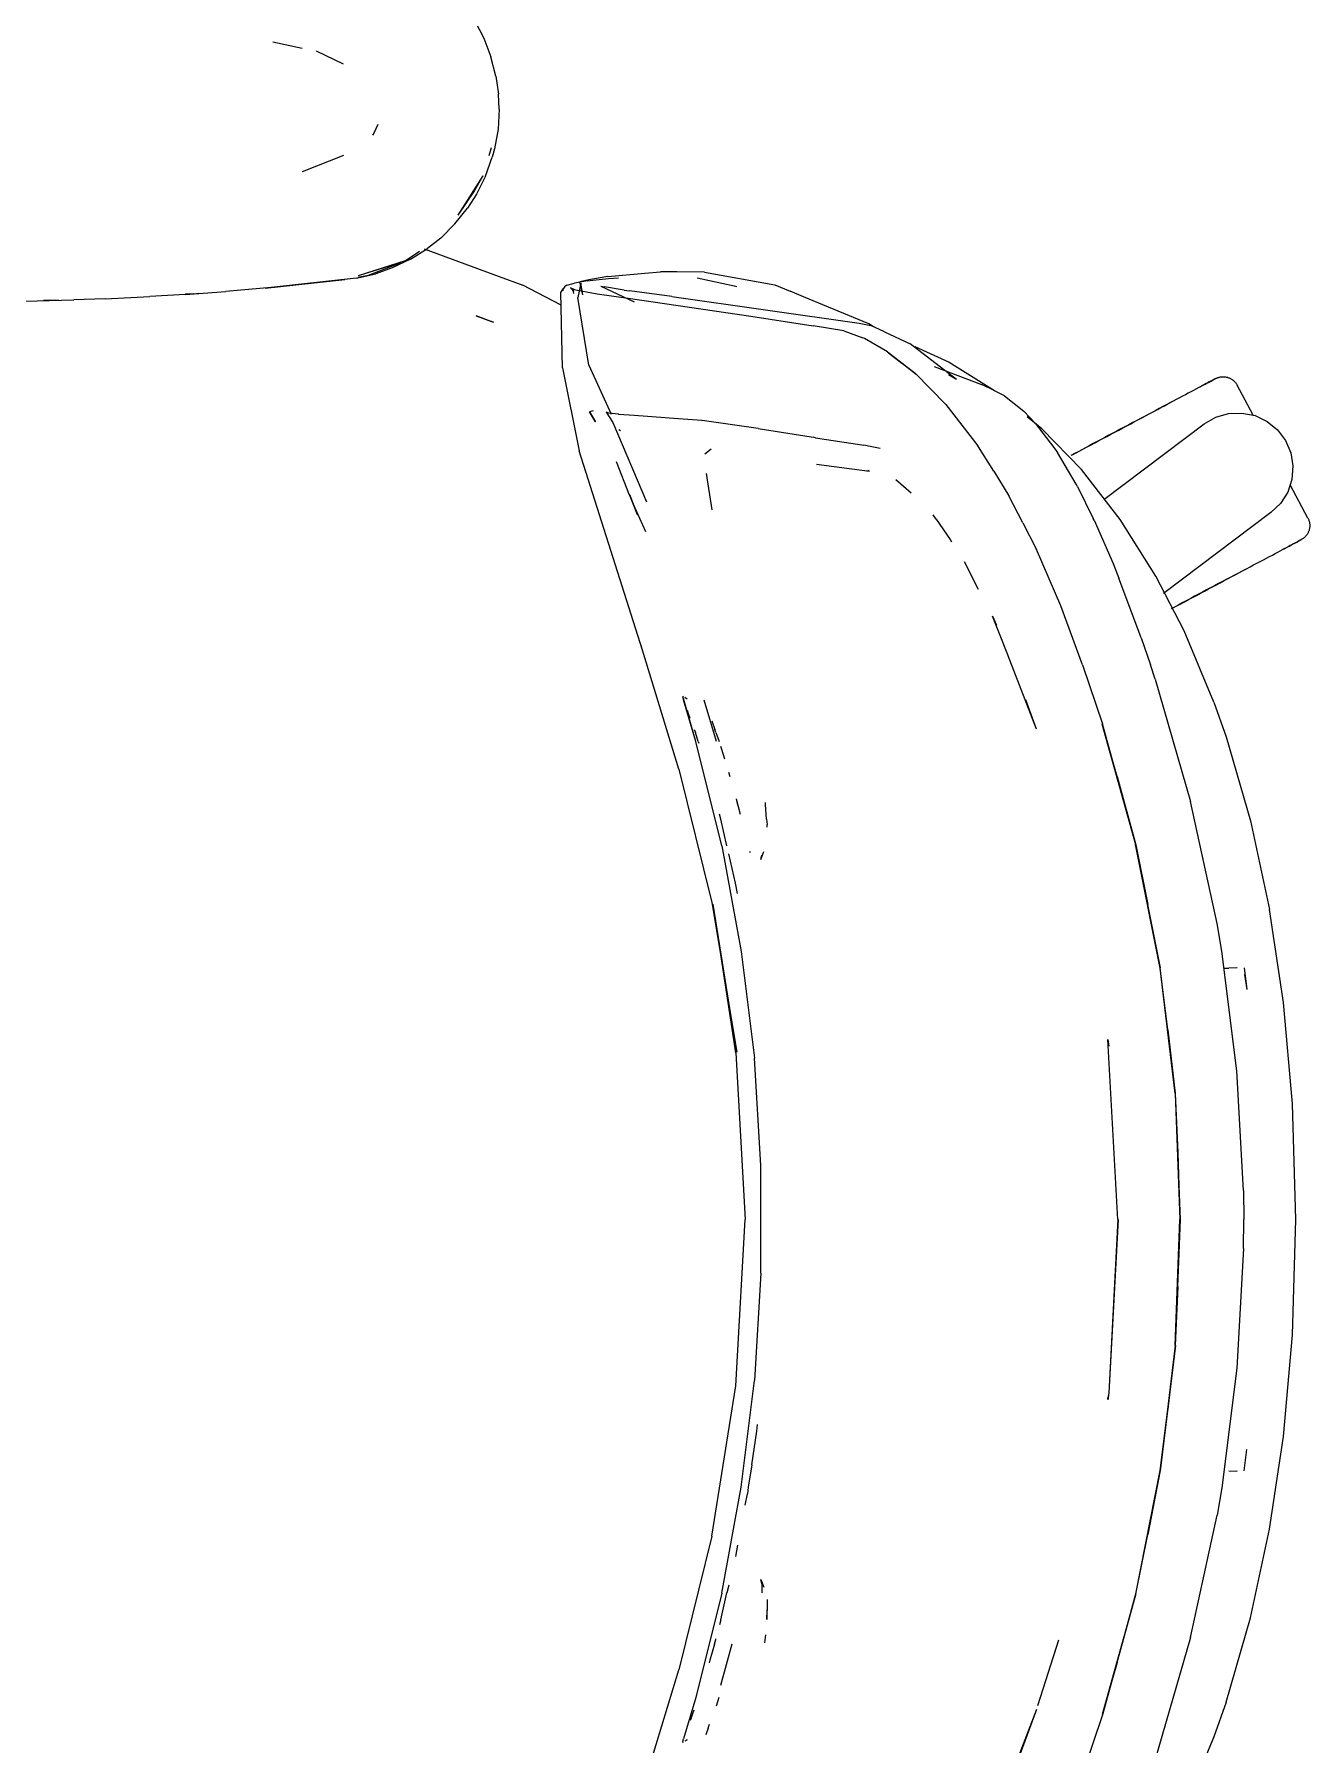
# Model space of a CAD drawing. Header units: millimetres. Extents: x 155927 to 295199, y -4084 to 97293.
# Drawn here: x 187200.4 to 187521.8, y 32015.9 to 32447.3 of the extents above; entities that cross this region are included whole.
import ezdxf

# ---------------------------------------------------------------- set-up
doc = ezdxf.new("R2010")
doc.units = ezdxf.units.MM
doc.header["$MEASUREMENT"] = 0
doc.layers.add('G-IMPT', color=8, linetype='CONTINUOUS', lineweight=9)
doc.layers.add('I-FURN', color=8, linetype='CONTINUOUS', lineweight=9)

msp = doc.modelspace()

# ---------------------------------------------------------------- linework, layer by layer
at = {"layer": 'G-IMPT'}
for p, q in [((187311.46, 32450.45), (187313.64, 32446.29)), ((187260.48, 32445.33), (187267.91, 32443.76)), ((187313.64, 32446.29), (187315.48, 32441.57)), ((187278.31, 32439.72), (187271.53, 32442.99)), ((187316.74, 32436.71), (187315.48, 32441.57)), ((187316.74, 32436.71), (187317.39, 32432.19)), ((187317.56, 32428.35), (187317.39, 32432.19)), ((187317.56, 32428.35), (187317.26, 32423.31)), ((187286.94, 32424.52), (187285.93, 32422.3)), ((187317.26, 32423.31), (187316.38, 32418.36)), ((187285.93, 32422.3), (187285.63, 32421.85)), ((187315.02, 32416.67), (187315.64, 32418.7)), ((187267.98, 32412.63), (187278.4, 32416.77)), ((187314.11, 32411.46), (187315.82, 32416.23)), ((187316.38, 32418.36), (187315.82, 32416.23)), ((187313.46, 32411.55), (187307.14, 32401.6)), ((187313.46, 32411.55), (187311.3, 32407.88)), ((187314.11, 32411.46), (187311.87, 32406.95)), ((187311.3, 32407.88), (187307.14, 32401.6)), ((187311.87, 32406.95), (187309.6, 32403.4)), ((187306.41, 32399.42), (187309.6, 32403.4)), ((187306.41, 32399.42), (187302.81, 32395.87)), ((187295.17, 32390.52), (187299.5, 32393.25)), ((187298.6, 32393.13), (187317.54, 32386.19)), ((187302.81, 32395.87), (187299.5, 32393.25)), ((187293.85, 32390.13), (187282, 32386.31)), ((187291.14, 32389.23), (187282, 32386.31)), ((187284.63, 32386.52), (187292.81, 32389.72)), ((187295.17, 32390.52), (187290.59, 32388.33)), ((187293.85, 32390.13), (187291.14, 32389.23)), ((187293.85, 32390.13), (187297.43, 32392.55)), ((187281.5, 32385.73), (187258.54, 32383.27)), ((187258.54, 32383.27), (187278.68, 32385.4)), ((187281.5, 32385.73), (187260.06, 32383.38)), ((187281.5, 32385.73), (187278.68, 32385.4)), ((187281.5, 32385.73), (187286.46, 32386.88)), ((187281.95, 32386.02), (187284.63, 32386.52)), ((187290.59, 32388.33), (187286.46, 32386.88)), ((187317.54, 32386.19), (187323.51, 32384)), ((187334.63, 32383.97), (187336.49, 32384.52)), ((187339.77, 32385.06), (187336.49, 32384.52)), ((187338.1, 32384.46), (187337.41, 32380.88)), ((187340.18, 32385.32), (187337.86, 32384.87)), ((187338.59, 32381.59), (187337.86, 32384.87)), ((187338.59, 32381.59), (187338.1, 32384.46)), ((187339.77, 32385.06), (187340.39, 32385.14)), ((187344.43, 32386.13), (187340.18, 32385.32)), ((187340.39, 32385.14), (187345.07, 32385.65)), ((187344.9, 32386.17), (187344.43, 32386.13)), ((187344.9, 32386.17), (187354.23, 32386.98)), ((187345.07, 32385.65), (187347.66, 32385.87)), ((187354.23, 32386.98), (187358.18, 32387.32)), ((187362.35, 32387.32), (187358.18, 32387.32)), ((187369.32, 32387.29), (187362.35, 32387.32)), ((187367.46, 32385.88), (187376.76, 32383.84)), ((187369.32, 32387.29), (187387.02, 32384.05)), ((187387.02, 32384.05), (187390.88, 32382.46)), ((187198.01, 32379.97), (187210.32, 32380.27)), ((187204.79, 32380.11), (187202.71, 32380.11)), ((187206.45, 32380.19), (187204.79, 32380.11)), ((187218.2, 32380.56), (187210.32, 32380.27)), ((187218.2, 32380.56), (187229.51, 32381.1)), ((187238.38, 32381.66), (187229.51, 32381.1)), ((187238.38, 32381.66), (187248.67, 32382.39)), ((187240.42, 32381.8), (187238.52, 32381.71)), ((187240.42, 32381.8), (187241.84, 32381.93)), ((187260.06, 32383.38), (187248.67, 32382.39)), ((187325.27, 32383.08), (187323.51, 32384)), ((187333.18, 32378.93), (187325.27, 32383.08)), ((187333.11, 32382.12), (187333.72, 32383.16)), ((187333.5, 32363.14), (187333.11, 32382.12)), ((187333.59, 32382.53), (187333.72, 32383.16)), ((187333.59, 32382.53), (187333.7, 32383.08)), ((187333.72, 32383.16), (187333.7, 32383.08)), ((187334.09, 32383.65), (187333.72, 32383.16)), ((187334.63, 32383.97), (187334.09, 32383.65)), ((187335.98, 32382.93), (187335.48, 32383.33)), ((187336.58, 32382.77), (187335.48, 32383.33)), ((187336.58, 32382.77), (187335.96, 32382.94)), ((187335.96, 32382.94), (187342.23, 32381.83)), ((187335.98, 32382.93), (187336.31, 32382.39)), ((187336.38, 32381.89), (187336.31, 32382.39)), ((187340.13, 32363.84), (187337.41, 32380.88)), ((187342.23, 32381.83), (187350.08, 32380.72)), ((187343.2, 32383.74), (187351.6, 32379.75)), ((187343.2, 32383.74), (187344.06, 32383.59)), ((187349.08, 32382.76), (187344.06, 32383.59)), ((187349.08, 32382.76), (187350.38, 32382.54)), ((187350.08, 32380.72), (187380.95, 32376.16)), ((187361.04, 32381.1), (187350.38, 32382.54)), ((187361.04, 32381.1), (187408.26, 32374.43)), ((187376.76, 32383.84), (187377.34, 32383.68)), ((187394.24, 32381.07), (187390.88, 32382.46)), ((187410.69, 32374.27), (187394.24, 32381.07)), ((187316.24, 32374.59), (187311.77, 32376.23)), ((187311.77, 32376.23), (187315.65, 32374.85)), ((187380.95, 32376.16), (187396.72, 32373.77)), ((187316.24, 32374.59), (187315.65, 32374.85)), ((187404.39, 32372.47), (187396.72, 32373.77)), ((187404.39, 32372.47), (187409.18, 32370.71)), ((187408.26, 32374.43), (187411.25, 32373.78)), ((187411.86, 32373.5), (187410.69, 32374.27)), ((187414.62, 32372.22), (187411.25, 32373.78)), ((187414.62, 32372.22), (187421.14, 32369.18)), ((187409.6, 32370.5), (187409.18, 32370.71)), ((187415.44, 32367.21), (187409.6, 32370.5)), ((187415.44, 32367.21), (187422.41, 32361.79)), ((187422.61, 32361.49), (187415.66, 32366.89)), ((187415.66, 32366.89), (187419.04, 32364.3)), ((187432.84, 32360.24), (187421.14, 32369.18)), ((187422.33, 32368.51), (187430.95, 32364.53)), ((187333.5, 32363.14), (187337.69, 32342.18)), ((187340.13, 32363.84), (187345.74, 32351.49)), ((187422.61, 32361.49), (187419.04, 32364.3)), ((187427.19, 32363.47), (187439.09, 32358.96)), ((187430.95, 32364.53), (187442.4, 32357.4)), ((187430.14, 32353.89), (187422.41, 32361.79)), ((187432.84, 32360.24), (187430.81, 32361.4)), ((187441.32, 32357.89), (187439.09, 32358.96)), ((187430.14, 32353.89), (187438.16, 32343.46)), ((187443.76, 32356.71), (187441.32, 32357.89)), ((187444.89, 32356.1), (187443.76, 32356.71)), ((187444.89, 32356.1), (187449.76, 32352.24)), ((187340.27, 32352.01), (187340.33, 32352.03)), ((187340.27, 32352.01), (187341.86, 32349.55)), ((187341.2, 32352.31), (187340.33, 32352.03)), ((187341.86, 32349.55), (187340.33, 32352.03)), ((187340.33, 32352.03), (187341.82, 32349.56)), ((187345.19, 32351.72), (187344.47, 32352)), ((187344.47, 32352), (187346.23, 32349.34)), ((187345.19, 32351.72), (187345.21, 32351.71)), ((187347.59, 32351.42), (187345.21, 32351.71)), ((187347.59, 32351.42), (187347.67, 32351.41)), ((187351.54, 32351.12), (187347.67, 32351.41)), ((187359.4, 32350.55), (187351.54, 32351.12)), ((187360.39, 32350.48), (187359.4, 32350.55)), ((187368.63, 32349.86), (187360.39, 32350.48)), ((187368.63, 32349.86), (187368.71, 32349.85)), ((187382.78, 32347.82), (187368.71, 32349.85)), ((187449.76, 32352.24), (187452.65, 32349.21)), ((187454.32, 32347.79), (187450.65, 32350.79)), ((187346.23, 32349.34), (187354.67, 32329.36)), ((187347.68, 32347.62), (187348.12, 32347.35)), ((187382.78, 32347.82), (187396.14, 32345.71)), ((187396.14, 32345.71), (187396.65, 32345.63)), ((187397.26, 32345.53), (187396.65, 32345.63)), ((187397.26, 32345.53), (187408.98, 32343.73)), ((187452.65, 32349.21), (187457.37, 32343.08)), ((187454.32, 32347.79), (187464.28, 32337.5)), ((187353.68, 32291.94), (187337.69, 32342.18)), ((187369.37, 32341.47), (187371.01, 32342.75)), ((187408.98, 32343.73), (187409.45, 32343.66)), ((187411.43, 32343.23), (187409.45, 32343.66)), ((187413.6, 32342.77), (187411.43, 32343.23)), ((187438.33, 32343.2), (187438.16, 32343.46)), ((187442.21, 32337.1), (187438.33, 32343.2)), ((187457.37, 32343.08), (187458.23, 32341.79)), ((187462.96, 32333.79), (187458.23, 32341.79)), ((187350.37, 32330.99), (187347.12, 32339.46)), ((187397.56, 32338.85), (187410.91, 32337.07)), ((187410.91, 32337.07), (187410.44, 32337.22)), ((187442.21, 32337.1), (187445.98, 32330.87)), ((187474.09, 32324.9), (187464.28, 32337.5)), ((187369.72, 32336.53), (187371.12, 32327.36)), ((187369.72, 32336.53), (187369.77, 32336.18)), ((187421.41, 32331.57), (187417.5, 32334.91)), ((187463.27, 32333.19), (187462.96, 32333.79)), ((187463.27, 32333.19), (187467.27, 32325.18)), ((187352.39, 32326.09), (187350.37, 32331.2)), ((187350.37, 32331.2), (187352.39, 32326.08)), ((187350.37, 32330.99), (187352.39, 32326.09)), ((187351.39, 32328.62), (187354.44, 32321.9)), ((187449.55, 32324.08), (187445.98, 32330.87)), ((187427.69, 32324.94), (187426.93, 32326.04)), ((187427.69, 32324.94), (187431.18, 32319.81)), ((187449.55, 32324.08), (187452.94, 32317.36)), ((187467.49, 32324.74), (187467.27, 32325.18)), ((187467.49, 32324.74), (187472.26, 32313.78)), ((187483.06, 32310.6), (187474.09, 32324.9)), ((187431.18, 32319.81), (187431.57, 32319.23)), ((187459.11, 32303.13), (187452.94, 32317.36)), ((187434.71, 32314.33), (187438.25, 32307.36)), ((187472.26, 32313.78), (187473.74, 32310.1)), ((187479.34, 32295.03), (187473.74, 32310.1)), ((187490.15, 32296.82), (187483.06, 32310.6)), ((187464.57, 32288.25), (187459.11, 32303.13)), ((187445.61, 32291.17), (187441.88, 32300.5)), ((187441.88, 32300.5), (187442.88, 32298.25)), ((187479.34, 32295.03), (187481.68, 32288.21)), ((187497.67, 32278.85), (187490.15, 32296.82)), ((187362.86, 32261.96), (187353.68, 32291.94)), ((187446.27, 32289.44), (187445.61, 32291.17)), ((187452.98, 32272), (187446.27, 32289.44)), ((187464.57, 32288.25), (187469.58, 32273.33)), ((187482.88, 32284.6), (187481.68, 32288.21)), ((187482.88, 32284.6), (187491.82, 32253.77)), ((187363.82, 32280.14), (187363.96, 32280.38)), ((187367.09, 32268.92), (187363.82, 32280.14)), ((187367.09, 32268.92), (187363.98, 32279.74)), ((187364.03, 32279.45), (187363.98, 32279.74)), ((187367.09, 32268.92), (187364.03, 32279.45)), ((187364.91, 32279.6), (187364.3, 32279.98)), ((187364.91, 32279.6), (187364.7, 32279.75)), ((187365.37, 32275.66), (187364.97, 32276.73)), ((187372.29, 32268.91), (187369.25, 32279.34)), ((187452.98, 32272), (187450.26, 32279.43)), ((187497.67, 32278.85), (187500.74, 32270.12)), ((187365.71, 32274.69), (187365.37, 32275.66)), ((187366.7, 32271.94), (187366.99, 32271.14)), ((187371.16, 32274.09), (187371.92, 32271.93)), ((187372.18, 32271.21), (187371.92, 32271.93)), ((187473.31, 32260.08), (187469.54, 32273.25)), ((187477.97, 32242.84), (187469.54, 32273.25)), ((187477.97, 32242.84), (187469.58, 32273.33)), ((187367.72, 32268.91), (187366.99, 32271.14)), ((187373.64, 32242.6), (187367.09, 32268.92)), ((187367.72, 32268.91), (187367.87, 32268.46)), ((187372.18, 32271.21), (187372.95, 32268.91)), ((187373.33, 32267.77), (187373.58, 32266.99)), ((187500.74, 32270.12), (187506.92, 32248.87)), ((187373.58, 32266.99), (187374.36, 32264.5)), ((187362.86, 32261.96), (187371.18, 32228.28)), ((187375.35, 32261.2), (187375.69, 32260.08)), ((187473.31, 32260.08), (187477.97, 32242.84)), ((187373.41, 32249.33), (187373.07, 32250.62)), ((187377.26, 32254.41), (187378.26, 32250.55)), ((187377.26, 32254.41), (187377.65, 32252.89)), ((187384.68, 32253.06), (187384.65, 32253.54)), ((187384.96, 32249.35), (187384.68, 32253.06)), ((187498.49, 32222.98), (187491.82, 32253.77)), ((187374.96, 32242.58), (187373.41, 32249.33)), ((187384.96, 32249.35), (187385.06, 32247.98)), ((187385.06, 32247.28), (187385.06, 32247.98)), ((187506.92, 32248.87), (187511.73, 32226.51)), ((187373.64, 32242.6), (187378.57, 32215.93)), ((187484.14, 32211.71), (187477.92, 32242.95)), ((187477.92, 32242.95), (187484.14, 32211.79)), ((187477.97, 32242.84), (187481.04, 32227.81)), ((187377.12, 32233.19), (187375.41, 32240.61)), ((187380.86, 32240.79), (187380.72, 32241.2)), ((187383.53, 32239.19), (187384.21, 32241.14)), ((187383.53, 32239.19), (187383.74, 32240.24)), ((187377.59, 32230.55), (187377.12, 32233.19)), ((187371.18, 32228.28), (187377.44, 32190.54)), ((187377.17, 32190.37), (187371.44, 32227.9)), ((187377.44, 32190.54), (187371.44, 32227.9)), ((187484.14, 32211.71), (187481.04, 32227.81)), ((187515.22, 32203.09), (187511.73, 32226.51)), ((187499.67, 32216.06), (187498.49, 32222.98)), ((187378.57, 32215.93), (187381.87, 32189.01)), ((187503.49, 32185.89), (187499.67, 32216.06)), ((187487.96, 32180.2), (187484.14, 32211.79)), ((187486.08, 32196.23), (187484.14, 32211.71)), ((187487.92, 32180.16), (187484.14, 32211.71)), ((187500.22, 32211.71), (187501.47, 32211.75)), ((187503.56, 32211.82), (187501.47, 32211.75)), ((187503.56, 32211.82), (187503.45, 32211.82)), ((187505.32, 32211.79), (187505.97, 32206.38)), ((187505.4, 32210.15), (187505.97, 32206.38)), ((187517.49, 32177.52), (187515.22, 32203.09)), ((187486.08, 32196.23), (187487.92, 32180.16)), ((187377.17, 32190.37), (187379.53, 32148.38)), ((187470.92, 32193.66), (187470.96, 32193.41)), ((187471.2, 32192.11), (187470.96, 32193.41)), ((187473.47, 32148.38), (187470.97, 32193.72)), ((187470.97, 32193.72), (187471.2, 32192.11)), ((187383.52, 32161.94), (187381.87, 32189.01)), ((187505.1, 32155.69), (187503.49, 32185.89)), ((187487.92, 32180.16), (187488.6, 32165.26)), ((187487.92, 32180.16), (187489.07, 32148.38)), ((187489.29, 32148.38), (187487.96, 32180.2)), ((187518.33, 32148.38), (187517.49, 32177.52)), ((187488.6, 32165.26), (187489.07, 32148.38)), ((187383.52, 32134.82), (187383.52, 32161.94)), ((187505.1, 32155.69), (187505.2, 32148.38)), ((187377.17, 32106.39), (187379.53, 32148.38)), ((187473.52, 32148.38), (187471.2, 32104.65)), ((187473.47, 32148.38), (187471.2, 32104.65)), ((187487.92, 32116.6), (187489.07, 32148.38)), ((187487.96, 32116.56), (187489.29, 32148.38)), ((187488.6, 32131.5), (187489.07, 32148.38)), ((187505.1, 32141.07), (187505.2, 32148.38)), ((187517.49, 32119.24), (187518.33, 32148.38)), ((187505.1, 32141.07), (187503.49, 32110.86)), ((187383.52, 32134.82), (187381.87, 32107.75)), ((187488.6, 32131.5), (187487.92, 32116.6)), ((187487.92, 32116.6), (187484.14, 32085.05)), ((187487.92, 32116.6), (187486.08, 32100.52)), ((187515.22, 32093.67), (187517.49, 32119.24)), ((187487.96, 32116.56), (187484.14, 32084.97)), ((187503.49, 32110.86), (187499.67, 32080.69)), ((187371.18, 32068.48), (187377.17, 32106.39)), ((187378.57, 32080.83), (187381.87, 32107.75)), ((187471.2, 32104.65), (187470.94, 32102.87)), ((187471.2, 32104.65), (187470.96, 32103.35)), ((187470.92, 32103.1), (187470.96, 32103.35)), ((187484.14, 32085.05), (187486.08, 32100.52)), ((187382.49, 32094.98), (187382.67, 32096.64)), ((187381.2, 32086.46), (187382.49, 32094.98)), ((187511.73, 32070.25), (187515.22, 32093.67)), ((187381.2, 32086.46), (187380.34, 32080.83)), ((187505.32, 32084.96), (187505.97, 32090.38)), ((187477.97, 32053.92), (187484.14, 32085.05)), ((187477.97, 32053.92), (187484.14, 32084.97)), ((187484.14, 32085.05), (187481.04, 32068.94)), ((187501.47, 32085.01), (187503.56, 32084.93)), ((187503.56, 32084.93), (187503.45, 32084.93)), ((187373.64, 32054.16), (187378.57, 32080.83)), ((187379.54, 32076.3), (187380.1, 32079.2)), ((187380.34, 32080.83), (187380.1, 32079.2)), ((187499.67, 32080.69), (187498.49, 32073.77)), ((187491.82, 32042.98), (187498.49, 32073.77)), ((187506.92, 32047.88), (187511.73, 32070.25)), ((187371.18, 32068.48), (187362.86, 32034.79)), ((187377.62, 32066.2), (187377.08, 32063.38)), ((187477.97, 32053.92), (187481.04, 32068.94)), ((187383.74, 32056.52), (187383.53, 32057.57)), ((187383.53, 32057.57), (187384.21, 32055.62)), ((187383.74, 32056.52), (187383.78, 32054.21)), ((187373.64, 32054.16), (187367.09, 32027.84)), ((187373.41, 32047.42), (187374.96, 32054.18)), ((187375.42, 32056.15), (187374.96, 32054.18)), ((187383.79, 32054.35), (187383.78, 32054.21)), ((187385.07, 32052.51), (187384.98, 32047.45)), ((187385.07, 32052.51), (187385.06, 32049.73)), ((187477.97, 32053.92), (187469.54, 32023.51)), ((187477.97, 32053.92), (187469.58, 32023.42)), ((187473.31, 32036.67), (187477.97, 32053.92)), ((187384.98, 32047.45), (187385.06, 32049.73)), ((187500.74, 32026.64), (187506.92, 32047.88)), ((187373.41, 32047.42), (187373.07, 32046.13)), ((187384.67, 32043.66), (187384.45, 32041.57)), ((187371.79, 32041.27), (187370.67, 32037.27)), ((187371.79, 32041.27), (187372.11, 32042.41)), ((187372.11, 32042.41), (187372.15, 32042.58)), ((187373.38, 32030.94), (187376.29, 32041.34)), ((187458.51, 32042.24), (187453.26, 32025.75)), ((187458.51, 32042.24), (187457.44, 32038.8)), ((187491.82, 32042.98), (187482.88, 32012.16)), ((187353.68, 32004.82), (187362.86, 32034.79)), ((187370.67, 32037.27), (187370.47, 32036.58)), ((187473.31, 32036.67), (187469.54, 32023.51)), ((187367.09, 32027.84), (187364.02, 32017.41)), ((187372.93, 32027.85), (187372.21, 32025.64)), ((187500.74, 32026.64), (187497.67, 32017.91)), ((187365.93, 32022.64), (187365.69, 32021.98)), ((187365.93, 32022.64), (187366.68, 32024.74)), ((187452.98, 32024.76), (187446.16, 32006.36)), ((187452.98, 32024.76), (187446.27, 32007.31)), ((187469.58, 32023.42), (187464.57, 32008.51)), ((187363.95, 32017.14), (187364.02, 32017.41)), ((187370.22, 32020.09), (187369.61, 32018.43)), ((187370.22, 32020.09), (187370.59, 32021.1)), ((187497.67, 32017.91), (187490.15, 31999.93)), ((187363.82, 32016.62), (187363.88, 32016.85)), ((187363.91, 32016.39), (187363.82, 32016.62)), ((187363.88, 32016.85), (187363.95, 32017.14)), ((187364.91, 32017.16), (187364.3, 32016.77)), ((187364.91, 32017.16), (187364.7, 32017.01))]:
    msp.add_line(p, q, dxfattribs=at)
at = {"layer": 'I-FURN'}
for p, q in [((187493.41, 32357.92), (187493.97, 32358.23)), ((187494.27, 32358.38), (187493.72, 32358.09)), ((187493.97, 32358.23), (187494.51, 32358.51)), ((187494.78, 32358.66), (187494.27, 32358.38)), ((187494.51, 32358.51), (187495.01, 32358.78)), ((187495.27, 32358.91), (187494.78, 32358.66)), ((187495.01, 32358.78), (187495.48, 32359.03)), ((187495.71, 32359.15), (187495.27, 32358.91)), ((187495.48, 32359.03), (187495.91, 32359.25)), ((187496.12, 32359.37), (187495.71, 32359.15)), ((187495.91, 32359.25), (187496.3, 32359.46)), ((187496.5, 32359.57), (187496.12, 32359.37)), ((187496.3, 32359.46), (187496.65, 32359.65)), ((187496.83, 32359.75), (187496.5, 32359.57)), ((187496.65, 32359.65), (187496.97, 32359.82)), ((187497.13, 32359.9), (187496.83, 32359.75)), ((187496.97, 32359.82), (187497.25, 32359.97)), ((187497.39, 32360.04), (187497.13, 32359.9)), ((187497.25, 32359.97), (187497.49, 32360.1)), ((187497.61, 32360.16), (187497.39, 32360.04)), ((187497.49, 32360.1), (187497.69, 32360.2)), ((187497.79, 32360.25), (187497.61, 32360.16)), ((187497.69, 32360.2), (187497.86, 32360.29)), ((187497.93, 32360.33), (187497.79, 32360.25)), ((187497.86, 32360.29), (187497.98, 32360.36)), ((187498.03, 32360.38), (187497.93, 32360.33)), ((187497.98, 32360.36), (187498.06, 32360.4)), ((187498.09, 32360.41), (187498.03, 32360.38)), ((187498.06, 32360.4), (187498.1, 32360.42)), ((187498.11, 32360.42), (187498.09, 32360.41)), ((187498.1, 32360.42), (187498.11, 32360.42)), ((187498.11, 32360.42), (187498.25, 32360.5)), ((187498.25, 32360.5), (187498.4, 32360.56)), ((187498.4, 32360.56), (187498.55, 32360.63)), ((187498.55, 32360.63), (187498.7, 32360.68)), ((187498.7, 32360.68), (187498.85, 32360.73)), ((187498.85, 32360.73), (187499.01, 32360.77)), ((187499.01, 32360.77), (187499.16, 32360.81)), ((187499.16, 32360.81), (187499.32, 32360.84)), ((187499.32, 32360.84), (187499.48, 32360.86)), ((187499.48, 32360.86), (187499.64, 32360.88)), ((187499.64, 32360.88), (187499.8, 32360.89)), ((187499.8, 32360.89), (187499.96, 32360.9)), ((187499.96, 32360.9), (187500.13, 32360.89)), ((187500.13, 32360.89), (187500.29, 32360.89)), ((187500.29, 32360.89), (187500.45, 32360.87)), ((187500.45, 32360.87), (187500.61, 32360.85)), ((187500.61, 32360.85), (187500.77, 32360.82)), ((187500.77, 32360.82), (187500.92, 32360.79)), ((187500.92, 32360.79), (187501.08, 32360.75)), ((187501.08, 32360.75), (187501.23, 32360.7)), ((187501.23, 32360.7), (187501.39, 32360.65)), ((187501.39, 32360.65), (187501.54, 32360.59)), ((187501.54, 32360.59), (187501.68, 32360.53)), ((187501.68, 32360.53), (187501.83, 32360.46)), ((187501.83, 32360.46), (187501.97, 32360.38)), ((187501.97, 32360.38), (187502.11, 32360.3)), ((187502.11, 32360.3), (187502.25, 32360.21)), ((187502.25, 32360.21), (187502.38, 32360.12)), ((187502.38, 32360.12), (187502.51, 32360.02)), ((187502.51, 32360.02), (187502.63, 32359.92)), ((187502.63, 32359.92), (187502.75, 32359.81)), ((187502.75, 32359.81), (187502.87, 32359.7)), ((187502.87, 32359.7), (187502.98, 32359.58)), ((187502.98, 32359.58), (187503.08, 32359.46)), ((187503.08, 32359.46), (187503.18, 32359.34)), ((187503.18, 32359.34), (187503.28, 32359.21)), ((187503.28, 32359.21), (187503.37, 32359.07)), ((187503.37, 32359.07), (187503.46, 32358.94)), ((187503.46, 32358.94), (187503.54, 32358.8)), ((187503.54, 32358.8), (187503.56, 32358.76)), ((187507.59, 32351.18), (187503.56, 32358.76)), ((187485.22, 32353.57), (187486.09, 32354.04)), ((187486.55, 32354.28), (187485.69, 32353.82)), ((187486.09, 32354.04), (187486.94, 32354.49)), ((187487.39, 32354.72), (187486.55, 32354.28)), ((187488.2, 32355.16), (187487.39, 32354.72)), ((187488.99, 32355.57), (187488.2, 32355.16)), ((187489.75, 32355.98), (187488.99, 32355.57)), ((187490.48, 32356.37), (187489.75, 32355.98)), ((187491.19, 32356.75), (187490.48, 32356.37)), ((187491.87, 32357.11), (187491.19, 32356.75)), ((187492.52, 32357.45), (187491.87, 32357.11)), ((187493.13, 32357.78), (187492.52, 32357.45)), ((187493.72, 32358.09), (187493.13, 32357.78)), ((187476.71, 32349.05), (187477.7, 32349.57)), ((187478.23, 32349.86), (187477.24, 32349.33)), ((187477.7, 32349.57), (187478.68, 32350.1)), ((187479.21, 32350.38), (187478.23, 32349.86)), ((187478.68, 32350.1), (187479.66, 32350.61)), ((187480.18, 32350.89), (187479.21, 32350.38)), ((187479.66, 32350.61), (187480.62, 32351.13)), ((187481.13, 32351.4), (187480.18, 32350.89)), ((187480.62, 32351.13), (187481.57, 32351.63)), ((187482.08, 32351.9), (187481.13, 32351.4)), ((187481.57, 32351.63), (187482.51, 32352.13)), ((187483.01, 32352.4), (187482.08, 32351.9)), ((187482.51, 32352.13), (187483.43, 32352.62)), ((187483.92, 32352.88), (187483.01, 32352.4)), ((187483.43, 32352.62), (187484.34, 32353.1)), ((187484.82, 32353.36), (187483.92, 32352.88)), ((187484.34, 32353.1), (187485.22, 32353.57)), ((187485.69, 32353.82), (187484.82, 32353.36)), ((187495.21, 32348.98), (187498.13, 32350.67)), ((187498.13, 32350.67), (187501.37, 32351.61)), ((187501.37, 32351.61), (187504.74, 32351.75)), ((187504.74, 32351.75), (187508.05, 32351.08)), ((187508.05, 32351.08), (187511.1, 32349.64)), ((187511.1, 32349.64), (187513.71, 32347.51)), ((187468.7, 32344.79), (187469.69, 32345.32)), ((187470.23, 32345.6), (187469.23, 32345.07)), ((187469.69, 32345.32), (187470.69, 32345.85)), ((187469.9, 32329.9), (187495.21, 32348.98)), ((187471.23, 32346.13), (187470.23, 32345.6)), ((187470.69, 32345.85), (187471.69, 32346.38)), ((187472.24, 32346.67), (187471.23, 32346.13)), ((187471.69, 32346.38), (187472.7, 32346.91)), ((187473.24, 32347.2), (187472.24, 32346.67)), ((187472.7, 32346.91), (187473.7, 32347.45)), ((187474.25, 32347.74), (187473.24, 32347.2)), ((187473.7, 32347.45), (187474.71, 32347.98)), ((187475.25, 32348.27), (187474.25, 32347.74)), ((187474.71, 32347.98), (187475.71, 32348.52)), ((187476.25, 32348.8), (187475.25, 32348.27)), ((187475.71, 32348.52), (187476.71, 32349.05)), ((187477.24, 32349.33), (187476.25, 32348.8)), ((187513.71, 32347.51), (187515.74, 32344.82)), ((187462.51, 32341.5), (187461.6, 32341.02)), ((187462.02, 32341.24), (187462.93, 32341.72)), ((187463.43, 32341.99), (187462.51, 32341.5)), ((187462.93, 32341.72), (187463.86, 32342.22)), ((187464.37, 32342.49), (187463.43, 32341.99)), ((187463.86, 32342.22), (187464.81, 32342.72)), ((187465.32, 32342.99), (187464.37, 32342.49)), ((187464.81, 32342.72), (187465.76, 32343.23)), ((187466.28, 32343.5), (187465.32, 32342.99)), ((187465.76, 32343.23), (187466.73, 32343.74)), ((187467.26, 32344.02), (187466.28, 32343.5)), ((187466.73, 32343.74), (187467.71, 32344.26)), ((187468.24, 32344.55), (187467.26, 32344.02)), ((187467.71, 32344.26), (187468.7, 32344.79)), ((187469.23, 32345.07), (187468.24, 32344.55)), ((187515.74, 32344.82), (187517.07, 32341.71)), ((187517.07, 32341.71), (187517.61, 32338.39)), ((187517.61, 32338.39), (187517.35, 32335.02)), ((187517.35, 32335.02), (187516.28, 32331.82)), ((187521.37, 32325.26), (187516.9, 32333.67)), ((187514.48, 32328.97), (187512.06, 32326.63)), ((187516.28, 32331.82), (187514.48, 32328.97)), ((187512.06, 32326.63), (187484.99, 32306.23)), ((187521.37, 32325.26), (187521.44, 32325.12)), ((187521.44, 32325.12), (187521.51, 32324.97)), ((187521.51, 32324.97), (187521.57, 32324.82)), ((187521.57, 32324.82), (187521.63, 32324.67)), ((187521.63, 32324.67), (187521.67, 32324.51)), ((187521.67, 32324.51), (187521.72, 32324.36)), ((187521.72, 32324.36), (187521.75, 32324.2)), ((187521.75, 32324.2), (187521.78, 32324.04)), ((187521.78, 32324.04), (187521.81, 32323.88)), ((187521.81, 32323.88), (187521.83, 32323.72)), ((187521.83, 32323.72), (187521.84, 32323.56)), ((187518.57, 32319.21), (187518.85, 32319.35)), ((187518.98, 32319.43), (187518.72, 32319.29)), ((187518.85, 32319.35), (187519.09, 32319.48)), ((187519.2, 32319.54), (187518.98, 32319.43)), ((187519.09, 32319.48), (187519.29, 32319.59)), ((187519.38, 32319.64), (187519.2, 32319.54)), ((187519.29, 32319.59), (187519.45, 32319.68)), ((187519.52, 32319.71), (187519.38, 32319.64)), ((187519.45, 32319.68), (187519.57, 32319.74)), ((187519.62, 32319.77), (187519.52, 32319.71)), ((187519.57, 32319.74), (187519.66, 32319.78)), ((187519.68, 32319.8), (187519.62, 32319.77)), ((187519.66, 32319.78), (187519.7, 32319.81)), ((187519.7, 32319.81), (187519.68, 32319.8)), ((187519.74, 32319.83), (187519.7, 32319.81)), ((187519.7, 32319.81), (187519.7, 32319.81)), ((187519.88, 32319.91), (187519.74, 32319.83)), ((187520.02, 32320), (187519.88, 32319.91)), ((187520.15, 32320.09), (187520.02, 32320)), ((187520.28, 32320.18), (187520.15, 32320.09)), ((187520.41, 32320.28), (187520.28, 32320.18)), ((187520.53, 32320.39), (187520.41, 32320.28)), ((187520.64, 32320.5), (187520.53, 32320.39)), ((187520.76, 32320.62), (187520.64, 32320.5)), ((187520.86, 32320.74), (187520.76, 32320.62)), ((187520.97, 32320.86), (187520.86, 32320.74)), ((187521.06, 32320.99), (187520.97, 32320.86)), ((187521.16, 32321.12), (187521.06, 32320.99)), ((187521.24, 32321.26), (187521.16, 32321.12)), ((187521.33, 32321.4), (187521.24, 32321.26)), ((187521.4, 32321.54), (187521.33, 32321.4)), ((187521.47, 32321.68), (187521.4, 32321.54)), ((187521.54, 32321.83), (187521.47, 32321.68)), ((187521.59, 32321.98), (187521.54, 32321.83)), ((187521.65, 32322.13), (187521.59, 32321.98)), ((187521.69, 32322.29), (187521.65, 32322.13)), ((187521.73, 32322.44), (187521.69, 32322.29)), ((187521.77, 32322.6), (187521.73, 32322.44)), ((187521.79, 32322.76), (187521.77, 32322.6)), ((187521.82, 32322.92), (187521.79, 32322.76)), ((187521.83, 32323.08), (187521.82, 32322.92)), ((187521.84, 32323.24), (187521.83, 32323.08)), ((187521.84, 32323.56), (187521.84, 32323.4)), ((187521.84, 32323.4), (187521.84, 32323.24)), ((187510.16, 32314.73), (187510.94, 32315.15)), ((187510.94, 32315.15), (187511.69, 32315.55)), ((187511.69, 32315.55), (187512.41, 32315.93)), ((187512.41, 32315.93), (187513.1, 32316.3)), ((187513.1, 32316.3), (187513.77, 32316.65)), ((187513.77, 32316.65), (187514.4, 32316.99)), ((187514.4, 32316.99), (187515, 32317.31)), ((187515.31, 32317.47), (187514.73, 32317.16)), ((187515, 32317.31), (187515.57, 32317.61)), ((187515.86, 32317.77), (187515.31, 32317.47)), ((187515.57, 32317.61), (187516.11, 32317.9)), ((187516.38, 32318.04), (187515.86, 32317.77)), ((187516.11, 32317.9), (187516.61, 32318.16)), ((187516.86, 32318.3), (187516.38, 32318.04)), ((187516.61, 32318.16), (187517.07, 32318.41)), ((187517.31, 32318.54), (187516.86, 32318.3)), ((187517.07, 32318.41), (187517.5, 32318.64)), ((187517.72, 32318.75), (187517.31, 32318.54)), ((187517.5, 32318.64), (187517.89, 32318.85)), ((187518.09, 32318.95), (187517.72, 32318.75)), ((187517.89, 32318.85), (187518.25, 32319.04)), ((187518.43, 32319.13), (187518.09, 32318.95)), ((187518.25, 32319.04), (187518.57, 32319.21)), ((187518.72, 32319.29), (187518.43, 32319.13)), ((187502.73, 32310.78), (187501.77, 32310.28)), ((187502.21, 32310.51), (187503.17, 32311.02)), ((187503.67, 32311.29), (187502.73, 32310.78)), ((187503.17, 32311.02), (187504.1, 32311.51)), ((187504.6, 32311.78), (187503.67, 32311.29)), ((187504.1, 32311.51), (187505.03, 32312.01)), ((187505.52, 32312.27), (187504.6, 32311.78)), ((187505.03, 32312.01), (187505.93, 32312.49)), ((187505.93, 32312.49), (187506.82, 32312.96)), ((187506.82, 32312.96), (187507.69, 32313.42)), ((187507.69, 32313.42), (187508.53, 32313.87)), ((187508.53, 32313.87), (187509.36, 32314.31)), ((187509.36, 32314.31), (187510.16, 32314.73)), ((187494.84, 32306.59), (187493.83, 32306.05)), ((187494.29, 32306.3), (187495.3, 32306.83)), ((187495.84, 32307.12), (187494.84, 32306.59)), ((187495.3, 32306.83), (187496.3, 32307.37)), ((187496.84, 32307.66), (187495.84, 32307.12)), ((187496.3, 32307.37), (187497.31, 32307.9)), ((187497.84, 32308.19), (187496.84, 32307.66)), ((187497.31, 32307.9), (187498.3, 32308.43)), ((187498.84, 32308.72), (187497.84, 32308.19)), ((187498.3, 32308.43), (187499.29, 32308.96)), ((187499.83, 32309.24), (187498.84, 32308.72)), ((187499.29, 32308.96), (187500.28, 32309.48)), ((187500.8, 32309.76), (187499.83, 32309.24)), ((187500.28, 32309.48), (187501.25, 32310)), ((187501.77, 32310.28), (187500.8, 32309.76)), ((187501.25, 32310), (187502.21, 32310.51)), ((187487.88, 32302.89), (187486.92, 32302.38)), ((187487.36, 32302.61), (187488.33, 32303.13)), ((187488.85, 32303.41), (187487.88, 32302.89)), ((187488.33, 32303.13), (187489.31, 32303.65)), ((187489.84, 32303.93), (187488.85, 32303.41)), ((187489.31, 32303.65), (187490.29, 32304.17)), ((187490.83, 32304.46), (187489.84, 32303.93)), ((187490.29, 32304.17), (187491.29, 32304.7)), ((187491.83, 32304.99), (187490.83, 32304.46)), ((187491.29, 32304.7), (187492.29, 32305.23)), ((187492.83, 32305.52), (187491.83, 32304.99)), ((187492.29, 32305.23), (187493.29, 32305.76)), ((187493.83, 32306.05), (187492.83, 32305.52)), ((187493.29, 32305.76), (187494.29, 32306.3))]:
    msp.add_line(p, q, dxfattribs=at)

doc.saveas('drawing.dxf')
